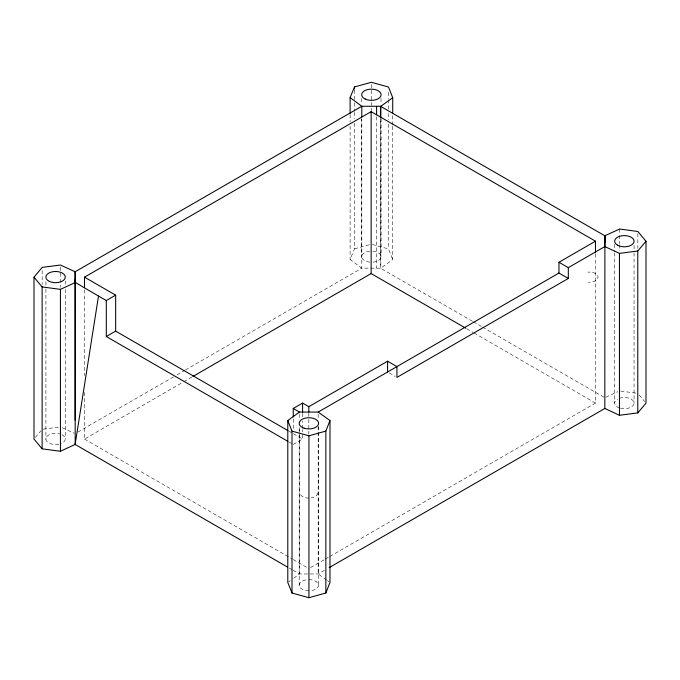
<?xml version="1.0" encoding="UTF-8"?>
<svg xmlns="http://www.w3.org/2000/svg" width="680" height="680" viewBox="0 0 680 680"><rect width="100%" height="100%" fill="white"/><g stroke="black" fill="none" stroke-linecap="round" stroke-linejoin="round"><path stroke-width="0.51" stroke-dasharray="3.4 2.55" d="M293.25 444.456L302.6 439.059L302.6 429.53M302.6 428.476L302.6 421.065M302.6 416.84L302.6 412.607M392.725 126.293L392.725 259.624L380.842 268.183L361.794 268.166L350.106 259.505L354.501 248.829L354.501 122.91M35.36 437.435L40.808 430.925M288.635 581.859L290.3 580.644M293.641 578.221L299.481 573.971L318.172 573.971L326.442 569.202M77.903 432.072L173.451 376.907M177.123 374.782L184.475 370.541M185.394 370.013L361.794 268.166L361.794 118.966M84.49 392.496L84.49 439.059L182.801 382.304M183.719 381.769L191.989 377M310.666 567.519L324.445 559.563M325.363 559.028L329.043 556.912M329.962 556.376L595.476 403.078L595.476 253.878M605.829 397.214L617.797 391.756M354.501 248.829L371.374 244.188M43.18 429.165L59.39 427.057M587.953 272.127L590.248 272.102M620.644 391.051L637.84 393.38M372.385 244.46L388.51 248.931L392.725 259.624M62.245 427.762L74.222 433.245M472.43 321.249L380.486 268.166L380.486 118.966M473.348 321.776L481.627 326.553M482.545 327.089L603.908 397.154M466.76 328.772L473.195 332.486M474.113 333.013L595.476 403.078M389.291 372.98L395.241 376.414M288.847 431.12L292.519 433.236M293.428 433.763L302.6 439.059M288.668 441.804L292.332 443.921M84.49 439.059L292.281 559.019M293.199 559.555L308.83 568.573M289.365 568.131L292.128 569.729M293.046 570.256L299.481 573.971L299.481 427.95M326.613 580.006L318.172 573.971L318.172 426.887M327.462 580.61L329.146 581.817M639.2 395.012L644.64 401.531M637.84 233.597L637.84 248.412M634.058 245.438L634.058 251.787M634.058 252.85L634.058 403.104M619.633 229.016L619.633 234.302M619.633 235.365L619.633 243.831M619.633 244.885L619.633 251.234M614.669 244.383L614.669 251.787M614.669 252.85L614.669 403.104M392.725 115.71L392.725 125.231M388.51 92.319L388.51 98.668M388.51 99.722L388.51 109.251M388.51 113.483L388.51 119.833M388.51 124.066L388.51 248.931M381.029 98.388L381.029 103.674M381.029 118.49L381.029 256.054M380.842 118.974L380.842 268.183M376.592 116.849L376.592 268.166M371.374 84.405L371.374 101.328M371.374 102.391L371.374 110.857M361.751 98.507L361.751 103.793M361.751 118.609L361.751 257.227M354.501 90.109L354.501 101.745M354.501 102.808L354.501 111.273M354.501 112.328L354.501 118.677M350.106 114.537L350.106 121.941M350.106 126.174L350.106 259.505M318.597 426.496L318.597 585.225M318.172 414.188L318.172 419.483M308.83 413.024L308.83 418.319M308.83 419.373L308.83 434.188M299.481 414.188L299.481 419.483M299.208 427.55L299.208 585.225M293.25 419.058L293.25 429.641M84.49 289.858L84.49 375.572M65.254 280.908L65.254 285.141M65.254 289.374L65.254 438.575M60.401 267.138L60.401 287.24M45.917 281.732L45.917 288.082M45.917 289.144L45.917 439.408M42.169 270.572L42.169 284.325M61.914 434.75A9.69 5.593 0 0 1 61.038 443.615M58.778 444.269A9.69 5.593 0 0 1 45.908 438.668A9.69 5.593 0 0 1 59.797 433.95M317.645 493.025A8.814 5.091 0 0 1 311.108 497.938M308.83 498.117A8.814 5.091 0 0 1 300.016 493.025M592.484 272.425A8.814 5.091 0 0 1 597.796 278.392A8.814 5.091 0 0 1 588.242 282.217M372.903 251.115A9.69 5.593 0 0 1 381.08 256.785A9.69 5.593 0 0 1 372.411 262.208M369.886 262.174A9.69 5.593 0 0 1 361.7 256.496A9.69 5.593 0 0 1 370.37 251.073M308.899 579.623A9.69 5.593 0 0 1 318.512 584.494A9.69 5.593 0 0 1 311.414 590.631M308.899 590.818A9.69 5.593 0 0 1 299.217 585.463A9.69 5.593 0 0 1 308.057 579.649M619.514 398.259A9.69 5.593 0 0 1 634.049 402.866A9.69 5.593 0 0 1 620.262 408.178M619.514 407.957A9.69 5.593 0 0 1 617.508 399.151"/><path stroke-width="1.02" d="M350.106 113.475L350.106 97.605L354.501 86.929L371.374 82.288L388.51 87.023L392.725 97.724L380.842 106.275L361.794 106.267L75.148 271.762L60.401 265.022L42.169 267.393L34 277.159L34 439.059L42.126 448.834L60.435 451.256L75.148 444.456L287.529 567.077M42.126 448.834L42.126 286.935L34 277.159M60.435 451.256L60.435 289.357L75.132 282.6L75.148 271.762L75.183 444.193M75.148 420.257L75.174 279.659M115.651 295.146L106.301 300.543L106.301 336.524L115.651 331.126L115.651 295.146L84.49 277.159L84.49 287.742M302.6 412.607L302.6 403.078L308.83 406.674L387.591 361.199L396.942 366.596L396.942 377.392L568.31 278.451L568.31 267.665L558.96 262.267L558.96 273.054L568.31 278.451M568.31 267.665L604.826 246.576L604.902 235.739L619.633 229.016L637.84 231.48L646 241.264L646 403.163L637.781 412.904L619.454 415.276L604.826 408.476L329.197 567.613M75.148 444.269L98.507 296.055L75.174 282.37M299.481 412.072L287.793 420.563L287.793 582.462L292.009 593.028L308.941 597.712L325.848 592.994L325.848 431.094L329.987 420.521L318.172 412.072L299.481 412.072L293.25 408.476L293.25 416.942M325.848 592.994L329.987 582.42L329.987 420.521M637.781 412.904L637.781 251.005L646 241.264M604.826 408.476L604.902 235.739L604.902 242.088M84.49 277.159L371.144 111.665L595.476 241.179L595.476 252.824M192.907 376.465L371.144 273.564L465.842 328.236M293.25 408.476L302.6 403.078M558.96 262.267L595.476 241.179M318.172 412.072L558.96 273.054M287.793 420.563L292.009 431.128L308.941 435.812L325.848 431.094M604.826 246.576L619.454 253.376L637.781 251.005M42.126 286.935L60.435 289.357M604.826 235.781L380.486 106.267L380.486 117.904M98.507 296.055L106.301 300.543M115.651 331.126L287.938 430.593M106.301 336.524L287.75 441.277M350.106 97.605L361.794 106.267L361.794 116.849M619.454 253.376L619.454 415.276M392.725 97.724L392.725 113.594M387.591 361.199L387.591 371.994M380.842 106.275L380.842 117.92M376.592 106.267L376.592 114.733M371.144 111.665L371.144 273.564M354.501 86.929L354.501 89.046M308.941 435.812L308.941 597.712M308.83 406.674L308.83 411.969M292.009 431.128L292.009 593.028M617.508 245.166A9.69 5.593 0 0 0 633.726 242.658A9.69 5.593 0 0 0 621.851 235.799A9.69 5.593 0 0 0 617.508 245.166M304.053 428.171A9.69 5.593 0 0 0 318.597 423.325A9.69 5.593 0 0 0 304.053 418.472A9.69 5.593 0 0 0 304.053 428.171M49.258 281.333A9.69 5.593 0 0 0 65.11 278.137A9.69 5.593 0 0 0 52.386 271.804A9.69 5.593 0 0 0 49.258 281.333M365.296 99.093A9.69 5.593 0 0 0 380.97 95.616A9.69 5.593 0 0 0 367.914 89.522A9.69 5.593 0 0 0 365.296 99.093"/></g></svg>
